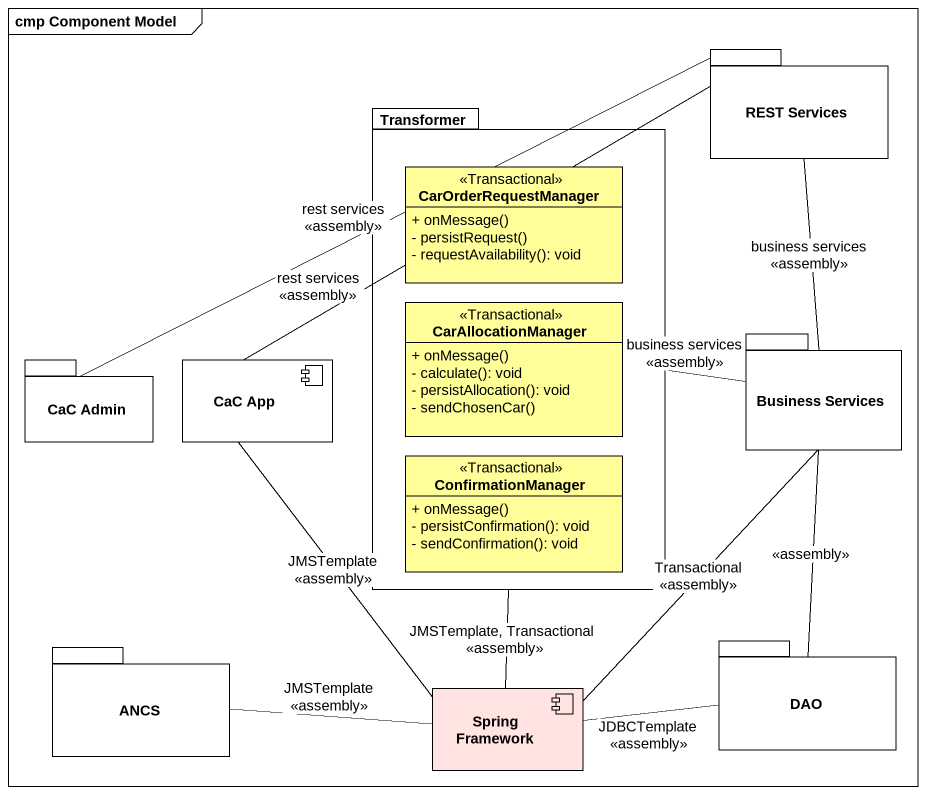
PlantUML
@startuml
mainframe cmp Component Model
allowmixing
hide circle
hide empty members
skinparam classAttributeIconSize 0
package "REST Services" as REST_Services #FFFFFF {
}
package Transformer #FFFFFF {
  class CarOrderRequestManager <<Transactional>> #FFFE99 {
    + onMessage()
    - persistRequest()
    - requestAvailability(): void
  }
  class CarAllocationManager <<Transactional>> #FFFE99 {
    + onMessage()
    - calculate(): void
    - persistAllocation(): void
    - sendChosenCar()
  }
  class ConfirmationManager <<Transactional>> #FFFE99 {
    + onMessage()
    - persistConfirmation(): void
    - sendConfirmation(): void
  }
}
package "Business Services" as Business_Services #FFFFFF {
}
package "CaC Admin" as CaC_Admin #FFFFFF {
}
component "CaC App" as CaC_App #FFFFFF
package ANCS #FFFFFF {
}
package DAO #FFFFFF {
}
component "Spring Framework" as Spring_Framework #FFE4E1
REST_Services -- Business_Services : business services\n<<assembly>>
Transformer -right- Business_Services : business services\n<<assembly>>
Transformer -- Spring_Framework : JMSTemplate, Transactional\n<<assembly>>
Business_Services -- DAO : <<assembly>>
Business_Services -- Spring_Framework : Transactional\n<<assembly>>
CaC_Admin -right- REST_Services : rest services\n<<assembly>>
CaC_App -right- REST_Services : rest services\n<<assembly>>
CaC_App -- Spring_Framework : JMSTemplate\n<<assembly>>
ANCS -right- Spring_Framework : JMSTemplate\n<<assembly>>
DAO -left- Spring_Framework : JDBCTemplate\n<<assembly>>
@enduml
